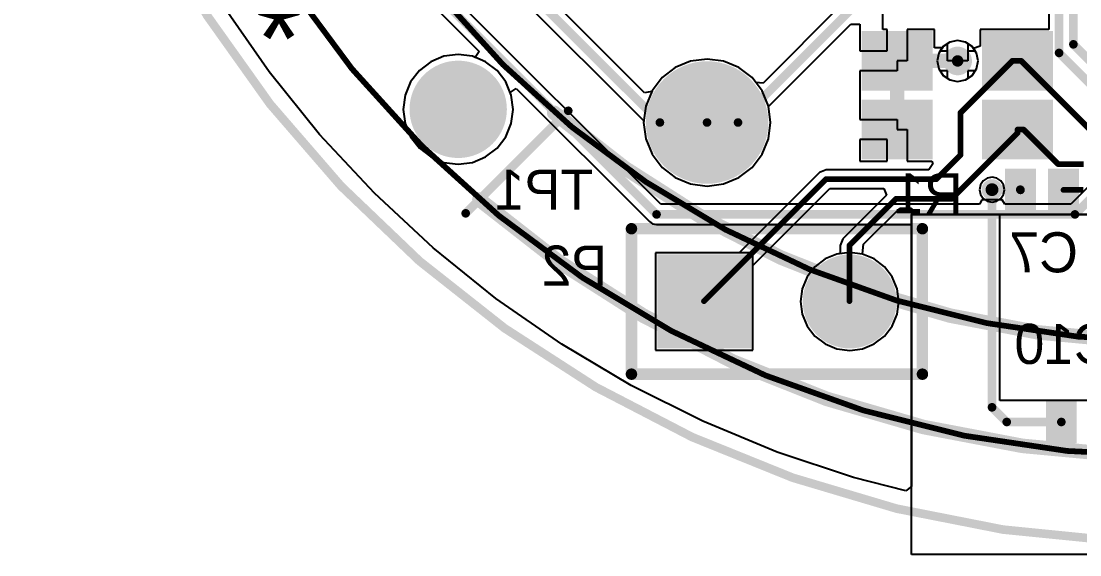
# Model space of a CAD drawing. Header units: millimetres. Extents: x 80 to 196, y 80 to 246.
# Drawn here: x 79.92 to 98.41, y 79.77 to 89.09 of the extents above; entities that cross this region are included whole.
import ezdxf

# ---------------------------------------------------------------- set-up
doc = ezdxf.new("R2010")
doc.units = ezdxf.units.MM
for name, color, linetype in [('BottomLayer', 5, 'Continuous'), ('BottomOverlay', 54, 'Continuous'), ('BottomPaste', 16, 'Continuous'), ('BottomSolder', 6, 'Continuous'), ('DrillDrawing', 1, 'Continuous'), ('KeepOutLayer', 6, 'Continuous'), ('Mechanical1', 6, 'Continuous'), ('Mechanical15', 56, 'Continuous'), ('MidLayer1', 16, 'Continuous'), ('MidLayer2', 76, 'Continuous'), ('MultiLayer', 9, 'Continuous'), ('PadHoleLayer', 156, 'Continuous'), ('TopLayer', 1, 'Continuous'), ('TopSolder', 216, 'Continuous'), ('ViaHoleLayer', 16, 'Continuous')]:
    doc.layers.add(name, color=color, linetype=linetype)

msp = doc.modelspace()

# ---------------------------------------------------------------- linework, layer by layer
at = {"layer": 'BottomLayer'}
for p, q in [((97.867, 93.765), (97.867, 88.952)), ((94.967, 89.044), (94.967, 89.744)), ((84.253, 88.212), (83.452, 89.365)), ((94.267, 89.404), (92.878, 88.015)), ((92.973, 87.605), (94.411, 89.044)), ((94.411, 89.044), (94.57, 89.044)), ((94.57, 89.044), (94.57, 88.952)), ((94.57, 88.952), (94.57, 88.952)), ((94.57, 88.952), (94.57, 88.577)), ((94.967, 88.952), (94.967, 89.044)), ((94.967, 89.044), (94.967, 89.044)), ((95.045, 88.952), (94.967, 88.952)), ((95.045, 88.577), (95.045, 88.952)), ((95.87, 88.952), (95.395, 88.952)), ((95.395, 88.952), (95.395, 88.402)), ((95.87, 88.631), (95.87, 88.952)), ((97.867, 88.952), (96.67, 88.952)), ((96.67, 88.952), (96.67, 88.657)), ((94.57, 88.577), (95.045, 88.577)), ((96.009, 88.631), (95.87, 88.631)), ((96.023, 88.652), (96.009, 88.631)), ((96.1, 88.704), (96.023, 88.652)), ((96.1, 88.4), (96.1, 88.704)), ((96.527, 88.652), (96.45, 88.704)), ((96.45, 88.704), (96.45, 88.4)), ((96.549, 88.62), (96.527, 88.652)), ((96.67, 88.657), (96.549, 88.62)), ((87.076, 88.385), (86.877, 88.233)), ((87.307, 88.481), (87.076, 88.385)), ((87.555, 88.513), (87.307, 88.481)), ((87.803, 88.481), (87.555, 88.513)), ((88.034, 88.385), (87.803, 88.481)), ((88.233, 88.233), (88.034, 88.385)), ((91.613, 88.397), (91.345, 88.286)), ((91.9, 88.434), (91.613, 88.397)), ((92.187, 88.397), (91.9, 88.434)), ((92.455, 88.286), (92.187, 88.397)), ((95.395, 88.402), (95.22, 88.402)), ((95.22, 88.402), (95.22, 88.227)), ((96.45, 88.4), (96.1, 88.4)), ((85.134, 87.118), (84.253, 88.212)), ((86.877, 88.233), (86.725, 88.034)), ((88.385, 88.034), (88.233, 88.233)), ((91.345, 88.286), (91.115, 88.11)), ((92.685, 88.11), (92.455, 88.286)), ((95.22, 88.227), (94.57, 88.227)), ((94.57, 88.227), (94.57, 87.852)), ((86.725, 88.034), (86.629, 87.803)), ((88.481, 87.803), (88.385, 88.034)), ((91.115, 88.11), (90.939, 87.88)), ((92.751, 88.023), (92.685, 88.11)), ((92.878, 88.015), (92.751, 88.023)), ((86.629, 87.803), (86.597, 87.555)), ((88.513, 87.555), (88.481, 87.803)), ((90.939, 87.88), (90.828, 87.612)), ((94.57, 87.852), (94.57, 87.852)), ((94.57, 87.852), (94.57, 87.752)), ((90.828, 87.612), (90.791, 87.325)), ((94.57, 87.752), (94.57, 87.752)), ((94.57, 87.752), (94.57, 87.377)), ((86.597, 87.555), (86.629, 87.307)), ((88.481, 87.307), (88.513, 87.555)), ((93.009, 87.325), (92.973, 87.605)), ((86.629, 87.307), (86.725, 87.076)), ((88.385, 87.076), (88.481, 87.307)), ((90.791, 87.325), (90.828, 87.038)), ((92.972, 87.038), (93.009, 87.325)), ((94.57, 87.377), (95.22, 87.377)), ((95.22, 87.377), (95.22, 87.202)), ((86.091, 86.091), (85.134, 87.118)), ((86.725, 87.076), (86.877, 86.877)), ((88.233, 86.877), (88.385, 87.076)), ((95.22, 87.202), (95.395, 87.202)), ((95.395, 87.202), (95.395, 86.652)), ((86.877, 86.877), (87.076, 86.725)), ((88.034, 86.725), (88.233, 86.877)), ((90.828, 87.038), (90.939, 86.77)), ((92.861, 86.77), (92.972, 87.038)), ((95.045, 87.027), (94.57, 87.027)), ((94.57, 87.027), (94.57, 86.652)), ((95.045, 86.652), (95.045, 87.027)), ((87.076, 86.725), (87.307, 86.629)), ((87.803, 86.629), (88.034, 86.725)), ((90.939, 86.77), (91.115, 86.54)), ((92.685, 86.54), (92.861, 86.77)), ((87.307, 86.629), (87.555, 86.597)), ((87.555, 86.597), (87.803, 86.629)), ((91.115, 86.54), (91.345, 86.364)), ((92.455, 86.364), (92.685, 86.54)), ((94.57, 86.652), (95.045, 86.652)), ((95.395, 86.652), (95.824, 86.652)), ((95.843, 86.605), (95.772, 86.5)), ((95.824, 86.652), (95.843, 86.605)), ((91.345, 86.364), (91.613, 86.253)), ((92.187, 86.253), (92.455, 86.364)), ((93.863, 86.452), (92.461, 85.05)), ((93.978, 86.5), (93.863, 86.452)), ((95.772, 86.5), (93.978, 86.5)), ((91.613, 86.253), (91.9, 86.216)), ((91.9, 86.216), (92.187, 86.253)), ((92.7, 84.83), (94.045, 86.175)), ((94.045, 86.175), (94.986, 86.175)), ((94.986, 86.175), (95.034, 86.057)), ((87.118, 85.134), (86.091, 86.091)), ((95.034, 86.057), (94.271, 85.294)), ((94.634, 85.198), (95.266, 85.829)), ((95.266, 85.829), (95.469, 85.829)), ((95.469, 85.829), (95.469, 85.72)), ((95.469, 85.72), (95.469, 85.72)), ((95.469, 85.72), (95.469, 80.971)), ((94.271, 85.294), (94.224, 85.18)), ((88.212, 84.253), (87.118, 85.134)), ((92.461, 85.05), (91, 85.05)), ((91, 85.05), (91, 83.35)), ((94.168, 85.028), (93.961, 84.942)), ((94.224, 85.035), (94.168, 85.028)), ((94.224, 85.18), (94.224, 85.035)), ((94.612, 85.032), (94.634, 85.198)), ((94.613, 85.028), (94.612, 85.032)), ((94.819, 84.942), (94.613, 85.028)), ((93.961, 84.942), (93.784, 84.806)), ((94.996, 84.806), (94.819, 84.942)), ((92.7, 83.35), (92.7, 84.83)), ((93.784, 84.806), (93.648, 84.629)), ((95.132, 84.629), (94.996, 84.806)), ((93.648, 84.629), (93.562, 84.422)), ((95.218, 84.422), (95.132, 84.629)), ((93.562, 84.422), (93.533, 84.2)), ((95.247, 84.2), (95.218, 84.422)), ((89.365, 83.452), (88.212, 84.253)), ((93.533, 84.2), (93.562, 83.978)), ((95.218, 83.978), (95.247, 84.2)), ((93.562, 83.978), (93.648, 83.771)), ((95.132, 83.771), (95.218, 83.978)), ((93.648, 83.771), (93.784, 83.594)), ((94.996, 83.594), (95.132, 83.771)), ((93.784, 83.594), (93.961, 83.458)), ((94.819, 83.458), (94.996, 83.594)), ((90.573, 82.735), (89.365, 83.452)), ((93.961, 83.458), (94.168, 83.372)), ((94.168, 83.372), (94.39, 83.343)), ((94.39, 83.343), (94.612, 83.372)), ((94.612, 83.372), (94.819, 83.458)), ((91, 83.35), (92.7, 83.35)), ((91.828, 82.107), (90.573, 82.735)), ((93.126, 81.569), (91.828, 82.107)), ((94.458, 81.126), (93.126, 81.569)), ((95.369, 80.893), (94.458, 81.126)), ((95.469, 80.971), (95.369, 80.893))]:
    msp.add_line(p, q, dxfattribs=at)
for points, const_width in [([(98.295, 88.69), (98.295, 94.209)], 0.15), ([(98.045, 88.54), (98.045, 93.839)], 0.15), ([(92.44, 87.325), (94.563, 89.448)], 0.15), ([(98.295, 88.69), (99.394, 87.592)], 0.15), ([(98.045, 88.54), (99.394, 87.192)], 0.15), ([(95.22, 87.202), (95.22, 88.402)], 0.25), ([(95.22, 88.402), (96.273, 88.402)], 0.25), ([(96.273, 88.402), (96.275, 88.4)], 0.25), ([(96.325, 87.495), (97.232, 88.402)], 0.1), ([(97.232, 88.402), (97.32, 88.402)], 0.1), ([(97.32, 88.402), (97.384, 88.402)], 0.1), ([(97.384, 88.402), (99.394, 86.392)], 0.1), ([(96.325, 86.758), (96.325, 87.495)], 0.1), ([(91.9, 87.325), (92.44, 87.325)], 0.15), ([(97.32, 87.14), (97.32, 87.202)], 0.1), ([(97.32, 87.202), (97.426, 87.202)], 0.1), ([(97.426, 87.202), (98.03, 86.598)], 0.1), ([(96.172, 85.992), (97.32, 87.14)], 0.1), ([(95.904, 86.337), (96.325, 86.758)], 0.1), ([(98.03, 86.598), (98.473, 86.598)], 0.1), ([(91.846, 84.206), (93.978, 86.337)], 0.1), ([(93.978, 86.337), (95.904, 86.337)], 0.1), ([(96.875, 86.152), (97.369, 86.152)], 0.15), ([(96.875, 82.351), (96.875, 86.152)], 0.15), ([(97.369, 86.152), (97.373, 86.148)], 0.15), ([(98.123, 86.148), (98.468, 86.148)], 0.1), ([(94.386, 85.18), (95.198, 85.992)], 0.1), ([(95.198, 85.992), (96.172, 85.992)], 0.1), ([(94.386, 84.206), (94.386, 85.18)], 0.1), ([(96.875, 82.351), (97.131, 82.095)], 0.15), ([(97.131, 82.095), (98.085, 82.095)], 0.15)]:
    msp.add_lwpolyline(points, dxfattribs=dict(at, const_width=const_width))
for points, const_width in [([(98.258, 88.69, 1), (98.333, 88.69, 1)], 0.075), ([(98.258, 88.69, 1), (98.333, 88.69, 1)], 0.075), ([(96.15, 88.4, 1), (96.4, 88.4, 1)], 0.25), ([(98.008, 88.54, 1), (98.083, 88.54, 1)], 0.075), ([(98.008, 88.54, 1), (98.083, 88.54, 1)], 0.075), ([(95.158, 88.402, 1), (95.283, 88.402, 1)], 0.125), ([(95.158, 88.402, 1), (95.283, 88.402, 1)], 0.125), ([(96.21, 88.402, 1), (96.335, 88.402, 1)], 0.125), ([(96.21, 88.402, 1), (96.335, 88.402, 1)], 0.125), ([(96.212, 88.4, 1), (96.337, 88.4, 1)], 0.125), ([(97.207, 88.402, 1), (97.257, 88.402, 1)], 0.05), ([(97.207, 88.402, 1), (97.257, 88.402, 1)], 0.05), ([(97.295, 88.402, 1), (97.345, 88.402, 1)], 0.05), ([(97.295, 88.402, 1), (97.345, 88.402, 1)], 0.05), ([(97.359, 88.402, 1), (97.409, 88.402, 1)], 0.05), ([(97.359, 88.402, 1), (97.409, 88.402, 1)], 0.05), ([(91.4, 87.325, 1), (92.4, 87.325, 1)], 1), ([(87.255, 87.555, 1), (87.855, 87.555, 1)], 0.6), ([(96.3, 87.495, 1), (96.35, 87.495, 1)], 0.05), ([(96.3, 87.495, 1), (96.35, 87.495, 1)], 0.05), ([(91.862, 87.325, 1), (91.937, 87.325, 1)], 0.075), ([(92.403, 87.325, 1), (92.478, 87.325, 1)], 0.075), ([(92.403, 87.325, 1), (92.478, 87.325, 1)], 0.075), ([(95.158, 87.202, 1), (95.283, 87.202, 1)], 0.125), ([(97.295, 87.202, 1), (97.345, 87.202, 1)], 0.05), ([(97.295, 87.202, 1), (97.345, 87.202, 1)], 0.05), ([(97.401, 87.202, 1), (97.451, 87.202, 1)], 0.05), ([(97.401, 87.202, 1), (97.451, 87.202, 1)], 0.05), ([(97.295, 87.14, 1), (97.345, 87.14, 1)], 0.05), ([(97.295, 87.14, 1), (97.345, 87.14, 1)], 0.05), ([(96.3, 86.758, 1), (96.35, 86.758, 1)], 0.05), ([(96.3, 86.758, 1), (96.35, 86.758, 1)], 0.05), ([(98.005, 86.598, 1), (98.055, 86.598, 1)], 0.05), ([(98.005, 86.598, 1), (98.055, 86.598, 1)], 0.05), ([(93.953, 86.337, 1), (94.003, 86.337, 1)], 0.05), ([(93.953, 86.337, 1), (94.003, 86.337, 1)], 0.05), ([(95.879, 86.337, 1), (95.929, 86.337, 1)], 0.05), ([(95.879, 86.337, 1), (95.929, 86.337, 1)], 0.05), ([(96.819, 86.152, 1), (96.931, 86.152, 1)], 0.112), ([(96.837, 86.152, 1), (96.913, 86.152, 1)], 0.075), ([(96.837, 86.152, 1), (96.913, 86.152, 1)], 0.075), ([(97.331, 86.152, 1), (97.406, 86.152, 1)], 0.075), ([(97.331, 86.152, 1), (97.406, 86.152, 1)], 0.075), ([(97.335, 86.148, 1), (97.41, 86.148, 1)], 0.075), ([(98.098, 86.148, 1), (98.148, 86.148, 1)], 0.05), ([(95.173, 85.992, 1), (95.223, 85.992, 1)], 0.05), ([(95.173, 85.992, 1), (95.223, 85.992, 1)], 0.05), ([(96.147, 85.992, 1), (96.197, 85.992, 1)], 0.05), ([(96.147, 85.992, 1), (96.197, 85.992, 1)], 0.05), ([(94.361, 85.18, 1), (94.411, 85.18, 1)], 0.05), ([(94.361, 85.18, 1), (94.411, 85.18, 1)], 0.05), ([(94.015, 84.2, 1), (94.765, 84.2, 1)], 0.75), ([(91.821, 84.206, 1), (91.871, 84.206, 1)], 0.05), ([(94.361, 84.206, 1), (94.411, 84.206, 1)], 0.05), ([(96.837, 82.351, 1), (96.913, 82.351, 1)], 0.075), ([(96.837, 82.351, 1), (96.913, 82.351, 1)], 0.075), ([(97.094, 82.095, 1), (97.169, 82.095, 1)], 0.075), ([(97.094, 82.095, 1), (97.169, 82.095, 1)], 0.075), ([(98.048, 82.095, 1), (98.123, 82.095, 1)], 0.075)]:
    msp.add_lwpolyline(points, format="xyb", close=True, dxfattribs=dict(at, const_width=const_width))
for points in [[(95.77, 88.852), (94.67, 88.852), (95.77, 87.952), (94.67, 87.952)], [(97.87, 88.852), (96.77, 88.852), (97.87, 87.952), (96.77, 87.952)], [(95.77, 87.652), (94.67, 87.652), (95.77, 86.752), (94.67, 86.752)], [(97.87, 87.652), (96.77, 87.652), (97.87, 86.752), (96.77, 86.752)], [(97.173, 85.848), (97.573, 85.848), (97.173, 86.448), (97.573, 86.448)], [(97.923, 85.848), (98.323, 85.848), (97.923, 86.448), (98.323, 86.448)], [(91.1, 83.45), (92.6, 83.45), (91.1, 84.95), (92.6, 84.95)], [(97.885, 81.795), (98.285, 81.795), (97.885, 82.395), (98.285, 82.395)]]:
    msp.add_solid(points, dxfattribs=at)
at = {"layer": 'BottomOverlay', "const_width": 0.2}
for points in [[(90.58, 82.93), (90.58, 85.47)], [(90.58, 85.47), (95.66, 85.47)], [(95.66, 82.93), (95.66, 85.47)], [(90.58, 82.93), (95.66, 82.93)]]:
    msp.add_lwpolyline(points, dxfattribs=at)
at = {"layer": 'BottomOverlay', "const_width": 0.1}
for points in [[(90.53, 85.47, 1), (90.63, 85.47, 1)], [(90.53, 85.47, 1), (90.63, 85.47, 1)], [(95.61, 85.47, 1), (95.71, 85.47, 1)], [(95.61, 85.47, 1), (95.71, 85.47, 1)], [(90.53, 82.93, 1), (90.63, 82.93, 1)], [(90.53, 82.93, 1), (90.63, 82.93, 1)], [(95.61, 82.93, 1), (95.71, 82.93, 1)], [(95.61, 82.93, 1), (95.71, 82.93, 1)]]:
    msp.add_lwpolyline(points, format="xyb", close=True, dxfattribs=at)
at = {"layer": 'BottomPaste'}
for points in [[(95.72, 88.802), (94.72, 88.802), (95.72, 88.002), (94.72, 88.002)], [(97.82, 88.802), (96.82, 88.802), (97.82, 88.002), (96.82, 88.002)], [(95.72, 87.602), (94.72, 87.602), (95.72, 86.802), (94.72, 86.802)], [(97.82, 87.602), (96.82, 87.602), (97.82, 86.802), (96.82, 86.802)], [(97.223, 85.898), (97.523, 85.898), (97.223, 86.398), (97.523, 86.398)], [(97.973, 85.898), (98.273, 85.898), (97.973, 86.398), (98.273, 86.398)], [(97.935, 81.845), (98.235, 81.845), (97.935, 82.345), (98.235, 82.345)]]:
    msp.add_solid(points, dxfattribs=at)
at = {"layer": 'BottomSolder'}
for points, const_width in [([(91.365, 87.325, 1), (92.435, 87.325, 1)], 1.07), ([(87.22, 87.555, 1), (87.89, 87.555, 1)], 0.67), ([(96.784, 86.152, 1), (96.966, 86.152, 1)], 0.182), ([(93.98, 84.2, 1), (94.8, 84.2, 1)], 0.82)]:
    msp.add_lwpolyline(points, format="xyb", close=True, dxfattribs=dict(at, const_width=const_width))
for points in [[(95.84, 88.922), (94.6, 88.922), (95.84, 87.882), (94.6, 87.882)], [(97.94, 88.922), (96.7, 88.922), (97.94, 87.882), (96.7, 87.882)], [(95.84, 87.722), (94.6, 87.722), (95.84, 86.682), (94.6, 86.682)], [(97.94, 87.722), (96.7, 87.722), (97.94, 86.682), (96.7, 86.682)], [(97.103, 85.778), (97.643, 85.778), (97.103, 86.518), (97.643, 86.518)], [(97.853, 85.778), (98.393, 85.778), (97.853, 86.518), (98.393, 86.518)], [(91.03, 83.38), (92.67, 83.38), (91.03, 85.02), (92.67, 85.02)], [(97.815, 81.725), (98.355, 81.725), (97.815, 82.465), (98.355, 82.465)]]:
    msp.add_solid(points, dxfattribs=at)
at = {"layer": 'DrillDrawing', "const_width": 0.15}
for points in [[(83.225, 110.891, -1.632083), (101.044, 80.027)], [(98.956, 80.027, -0.543037), (82.181, 109.082)]]:
    msp.add_lwpolyline(points, format="xyb", dxfattribs=at)
at = {"layer": 'DrillDrawing'}
for points, const_width in [([(96.225, 88.4, 1), (96.325, 88.4, 1)], 0.1), ([(96.85, 86.152, 1), (96.9, 86.152, 1)], 0.05)]:
    msp.add_lwpolyline(points, format="xyb", close=True, dxfattribs=dict(at, const_width=const_width))
at = {"layer": 'KeepOutLayer', "const_width": 0.15}
for points in [[(83.225, 110.891, -1.632083), (101.044, 80.027)], [(98.956, 80.027, -0.543037), (82.181, 109.082)]]:
    msp.add_lwpolyline(points, format="xyb", dxfattribs=at)
at = {"layer": 'Mechanical1', "const_width": 0.15}
for points in [[(83.225, 110.891, -1.632083), (101.044, 80.027)], [(98.956, 80.027, -0.543037), (82.181, 109.082)]]:
    msp.add_lwpolyline(points, format="xyb", dxfattribs=at)
at = {"layer": 'Mechanical15'}
for points, const_width in [([(118.5, 100, 1), (81.5, 100, 1)], 0.1), ([(116.495, 100, 1), (83.505, 100, 1)], 0.1), ([(89.167, 87.494, 1), (89.294, 87.494, 1)], 0.127), ([(89.439, 87.53, 1), (89.514, 87.53, 1)], 0.075), ([(87.862, 85.978, 1), (87.989, 85.978, 1)], 0.127), ([(87.648, 85.739, 1), (87.723, 85.739, 1)], 0.075)]:
    msp.add_lwpolyline(points, format="xyb", close=True, dxfattribs=dict(at, const_width=const_width))
at = {"layer": 'Mechanical15', "const_width": 0.254}
for points in [[(110.816, 87.534, -0.372292), (89.23, 87.494)], [(112.127, 86.023, -0.372292), (87.925, 85.978)]]:
    msp.add_lwpolyline(points, format="xyb", dxfattribs=at)
at = {"layer": 'Mechanical15', "const_width": 0.15}
msp.add_lwpolyline([(87.686, 85.739), (89.477, 87.53)], dxfattribs=at)
at = {"layer": 'MidLayer1'}
for p, q in [((84.253, 88.212), (83.452, 89.365)), ((96.023, 88.652), (95.971, 88.575)), ((95.971, 88.575), (96.1, 88.575)), ((96.1, 88.704), (96.023, 88.652)), ((96.1, 88.575), (96.1, 88.704)), ((96.527, 88.652), (96.45, 88.704)), ((96.45, 88.704), (96.45, 88.575)), ((96.45, 88.575), (96.579, 88.575)), ((96.579, 88.575), (96.527, 88.652)), ((87.076, 88.385), (86.877, 88.233)), ((87.307, 88.481), (87.076, 88.385)), ((87.555, 88.513), (87.307, 88.481)), ((87.803, 88.481), (87.555, 88.513)), ((88.034, 88.385), (87.803, 88.481)), ((88.233, 88.233), (88.034, 88.385)), ((91.613, 88.397), (91.345, 88.286)), ((91.9, 88.434), (91.613, 88.397)), ((92.187, 88.397), (91.9, 88.434)), ((92.455, 88.286), (92.187, 88.397)), ((85.134, 87.118), (84.253, 88.212)), ((86.877, 88.233), (86.725, 88.034)), ((88.385, 88.034), (88.233, 88.233)), ((91.345, 88.286), (91.115, 88.11)), ((92.685, 88.11), (92.455, 88.286)), ((96.1, 88.225), (95.971, 88.225)), ((95.971, 88.225), (96.023, 88.148)), ((96.1, 88.096), (96.1, 88.225)), ((96.579, 88.225), (96.45, 88.225)), ((96.45, 88.225), (96.45, 88.096)), ((96.527, 88.148), (96.579, 88.225)), ((86.725, 88.034), (86.629, 87.803)), ((88.481, 87.803), (88.385, 88.034)), ((91.115, 88.11), (90.939, 87.88)), ((92.861, 87.88), (92.685, 88.11)), ((96.023, 88.148), (96.1, 88.096)), ((96.45, 88.096), (96.527, 88.148)), ((86.629, 87.803), (86.597, 87.555)), ((88.513, 87.555), (88.481, 87.803)), ((90.939, 87.88), (90.828, 87.612)), ((92.972, 87.612), (92.861, 87.88)), ((90.828, 87.612), (90.791, 87.325)), ((93.009, 87.325), (92.972, 87.612)), ((86.597, 87.555), (86.629, 87.307)), ((88.481, 87.307), (88.513, 87.555)), ((86.629, 87.307), (86.725, 87.076)), ((88.385, 87.076), (88.481, 87.307)), ((90.791, 87.325), (90.828, 87.038)), ((92.972, 87.038), (93.009, 87.325)), ((86.091, 86.091), (85.134, 87.118)), ((86.725, 87.076), (86.877, 86.877)), ((88.233, 86.877), (88.385, 87.076)), ((86.877, 86.877), (87.076, 86.725)), ((88.034, 86.725), (88.233, 86.877)), ((90.828, 87.038), (90.939, 86.77)), ((92.861, 86.77), (92.972, 87.038)), ((87.076, 86.725), (87.307, 86.629)), ((87.803, 86.629), (88.034, 86.725)), ((90.939, 86.77), (91.115, 86.54)), ((92.685, 86.54), (92.861, 86.77)), ((87.307, 86.629), (87.555, 86.597)), ((87.555, 86.597), (87.803, 86.629)), ((91.115, 86.54), (91.345, 86.364)), ((92.455, 86.364), (92.685, 86.54)), ((91.345, 86.364), (91.613, 86.253)), ((92.187, 86.253), (92.455, 86.364)), ((91.613, 86.253), (91.9, 86.216)), ((91.9, 86.216), (92.187, 86.253)), ((87.118, 85.134), (86.091, 86.091)), ((101.385, 85.72), (95.469, 85.72)), ((95.469, 85.72), (95.469, 80.971)), ((88.212, 84.253), (87.118, 85.134)), ((92.7, 85.05), (91, 85.05)), ((91, 85.05), (91, 83.35)), ((92.7, 83.35), (92.7, 85.05)), ((94.168, 85.028), (93.961, 84.942)), ((94.39, 85.057), (94.168, 85.028)), ((94.612, 85.028), (94.39, 85.057)), ((94.819, 84.942), (94.612, 85.028)), ((93.961, 84.942), (93.784, 84.806)), ((94.996, 84.806), (94.819, 84.942)), ((93.784, 84.806), (93.648, 84.629)), ((95.132, 84.629), (94.996, 84.806)), ((93.648, 84.629), (93.562, 84.422)), ((95.218, 84.422), (95.132, 84.629)), ((93.562, 84.422), (93.533, 84.2)), ((95.247, 84.2), (95.218, 84.422)), ((89.365, 83.452), (88.212, 84.253)), ((93.533, 84.2), (93.562, 83.978)), ((95.218, 83.978), (95.247, 84.2)), ((93.562, 83.978), (93.648, 83.771)), ((95.132, 83.771), (95.218, 83.978)), ((93.648, 83.771), (93.784, 83.594)), ((94.996, 83.594), (95.132, 83.771)), ((93.784, 83.594), (93.961, 83.458)), ((94.819, 83.458), (94.996, 83.594)), ((90.573, 82.735), (89.365, 83.452)), ((93.961, 83.458), (94.168, 83.372)), ((94.168, 83.372), (94.39, 83.343)), ((94.39, 83.343), (94.612, 83.372)), ((94.612, 83.372), (94.819, 83.458)), ((91, 83.35), (92.7, 83.35)), ((91.828, 82.107), (90.573, 82.735)), ((93.126, 81.569), (91.828, 82.107)), ((94.458, 81.126), (93.126, 81.569)), ((95.369, 80.893), (94.458, 81.126)), ((95.469, 80.971), (95.369, 80.893))]:
    msp.add_line(p, q, dxfattribs=at)
for points, const_width in [([(96.15, 88.4, 1), (96.4, 88.4, 1)], 0.25), ([(91.4, 87.325, 1), (92.4, 87.325, 1)], 1), ([(87.255, 87.555, 1), (87.855, 87.555, 1)], 0.6), ([(96.819, 86.152, 1), (96.931, 86.152, 1)], 0.112), ([(94.015, 84.2, 1), (94.765, 84.2, 1)], 0.75)]:
    msp.add_lwpolyline(points, format="xyb", close=True, dxfattribs=dict(at, const_width=const_width))
msp.add_solid([(91.1, 83.45), (92.6, 83.45), (91.1, 84.95), (92.6, 84.95)], dxfattribs=at)
at = {"layer": 'MidLayer2'}
for p, q in [((84.253, 88.212), (83.452, 89.365)), ((96.138, 88.73), (96.023, 88.652)), ((96.275, 88.757), (96.138, 88.73)), ((96.412, 88.73), (96.275, 88.757)), ((96.527, 88.652), (96.412, 88.73)), ((95.945, 88.537), (95.918, 88.4)), ((96.023, 88.652), (95.945, 88.537)), ((96.605, 88.537), (96.527, 88.652)), ((96.632, 88.4), (96.605, 88.537)), ((87.076, 88.385), (86.877, 88.233)), ((87.307, 88.481), (87.076, 88.385)), ((87.555, 88.513), (87.307, 88.481)), ((87.803, 88.481), (87.555, 88.513)), ((88.034, 88.385), (87.803, 88.481)), ((88.233, 88.233), (88.034, 88.385)), ((91.613, 88.397), (91.345, 88.286)), ((91.9, 88.434), (91.613, 88.397)), ((92.187, 88.397), (91.9, 88.434)), ((92.455, 88.286), (92.187, 88.397)), ((95.918, 88.4), (95.945, 88.263)), ((96.605, 88.263), (96.632, 88.4)), ((85.134, 87.118), (84.253, 88.212)), ((86.877, 88.233), (86.725, 88.034)), ((88.385, 88.034), (88.233, 88.233)), ((91.345, 88.286), (91.115, 88.11)), ((92.685, 88.11), (92.455, 88.286)), ((95.945, 88.263), (96.023, 88.148)), ((96.527, 88.148), (96.605, 88.263)), ((86.725, 88.034), (86.629, 87.803)), ((88.481, 87.803), (88.385, 88.034)), ((91.115, 88.11), (90.939, 87.88)), ((92.861, 87.88), (92.685, 88.11)), ((96.023, 88.148), (96.138, 88.07)), ((96.138, 88.07), (96.275, 88.043)), ((96.275, 88.043), (96.412, 88.07)), ((96.412, 88.07), (96.527, 88.148)), ((86.629, 87.803), (86.597, 87.555)), ((88.513, 87.555), (88.481, 87.803)), ((90.939, 87.88), (90.828, 87.612)), ((92.972, 87.612), (92.861, 87.88)), ((90.828, 87.612), (90.791, 87.325)), ((93.009, 87.325), (92.972, 87.612)), ((86.597, 87.555), (86.629, 87.307)), ((88.481, 87.307), (88.513, 87.555)), ((86.629, 87.307), (86.725, 87.076)), ((88.385, 87.076), (88.481, 87.307)), ((90.791, 87.325), (90.828, 87.038)), ((92.972, 87.038), (93.009, 87.325)), ((86.091, 86.091), (85.134, 87.118)), ((86.725, 87.076), (86.877, 86.877)), ((88.233, 86.877), (88.385, 87.076)), ((86.877, 86.877), (87.076, 86.725)), ((88.034, 86.725), (88.233, 86.877)), ((90.828, 87.038), (90.939, 86.77)), ((92.861, 86.77), (92.972, 87.038)), ((87.076, 86.725), (87.307, 86.629)), ((87.803, 86.629), (88.034, 86.725)), ((90.939, 86.77), (91.115, 86.54)), ((92.685, 86.54), (92.861, 86.77)), ((87.307, 86.629), (87.555, 86.597)), ((87.555, 86.597), (87.803, 86.629)), ((91.115, 86.54), (91.345, 86.364)), ((92.455, 86.364), (92.685, 86.54)), ((91.345, 86.364), (91.613, 86.253)), ((92.187, 86.253), (92.455, 86.364)), ((96.792, 86.352), (96.722, 86.305)), ((96.875, 86.368), (96.792, 86.352)), ((96.958, 86.352), (96.875, 86.368)), ((97.028, 86.305), (96.958, 86.352)), ((91.613, 86.253), (91.9, 86.216)), ((91.9, 86.216), (92.187, 86.253)), ((96.675, 86.235), (96.658, 86.152)), ((96.658, 86.152), (96.675, 86.069)), ((96.722, 86.305), (96.675, 86.235)), ((97.075, 86.235), (97.028, 86.305)), ((97.092, 86.152), (97.075, 86.235)), ((97.075, 86.069), (97.092, 86.152)), ((87.118, 85.134), (86.091, 86.091)), ((96.675, 86.069), (96.722, 85.998)), ((96.722, 85.998), (96.792, 85.951)), ((96.792, 85.951), (96.875, 85.935)), ((96.875, 85.935), (96.958, 85.951)), ((96.958, 85.951), (97.028, 85.998)), ((97.028, 85.998), (97.075, 86.069)), ((101.385, 85.72), (95.469, 85.72)), ((95.469, 85.72), (95.469, 80.971)), ((88.212, 84.253), (87.118, 85.134)), ((92.7, 85.05), (91, 85.05)), ((91, 85.05), (91, 83.35)), ((92.7, 83.35), (92.7, 85.05)), ((94.168, 85.028), (93.961, 84.942)), ((94.39, 85.057), (94.168, 85.028)), ((94.612, 85.028), (94.39, 85.057)), ((94.819, 84.942), (94.612, 85.028)), ((93.961, 84.942), (93.784, 84.806)), ((94.996, 84.806), (94.819, 84.942)), ((93.784, 84.806), (93.648, 84.629)), ((95.132, 84.629), (94.996, 84.806)), ((93.648, 84.629), (93.562, 84.422)), ((95.218, 84.422), (95.132, 84.629)), ((93.562, 84.422), (93.533, 84.2)), ((95.247, 84.2), (95.218, 84.422)), ((89.365, 83.452), (88.212, 84.253)), ((93.533, 84.2), (93.562, 83.978)), ((95.218, 83.978), (95.247, 84.2)), ((93.562, 83.978), (93.648, 83.771)), ((95.132, 83.771), (95.218, 83.978)), ((93.648, 83.771), (93.784, 83.594)), ((94.996, 83.594), (95.132, 83.771)), ((93.784, 83.594), (93.961, 83.458)), ((94.819, 83.458), (94.996, 83.594)), ((90.573, 82.735), (89.365, 83.452)), ((93.961, 83.458), (94.168, 83.372)), ((94.168, 83.372), (94.39, 83.343)), ((94.39, 83.343), (94.612, 83.372)), ((94.612, 83.372), (94.819, 83.458)), ((91, 83.35), (92.7, 83.35)), ((91.828, 82.107), (90.573, 82.735)), ((93.126, 81.569), (91.828, 82.107)), ((94.458, 81.126), (93.126, 81.569)), ((95.369, 80.893), (94.458, 81.126)), ((95.469, 80.971), (95.369, 80.893))]:
    msp.add_line(p, q, dxfattribs=at)
for points, const_width in [([(96.15, 88.4, 1), (96.4, 88.4, 1)], 0.25), ([(91.4, 87.325, 1), (92.4, 87.325, 1)], 1), ([(87.255, 87.555, 1), (87.855, 87.555, 1)], 0.6), ([(96.819, 86.152, 1), (96.931, 86.152, 1)], 0.112), ([(94.015, 84.2, 1), (94.765, 84.2, 1)], 0.75)]:
    msp.add_lwpolyline(points, format="xyb", close=True, dxfattribs=dict(at, const_width=const_width))
msp.add_solid([(91.1, 83.45), (92.6, 83.45), (91.1, 84.95), (92.6, 84.95)], dxfattribs=at)
at = {"layer": 'MultiLayer'}
for p, q in [((95.469, 79.78), (95.469, 85.72)), ((95.469, 85.72), (101.385, 85.72)), ((97.01, 82.47), (97.01, 85.72)), ((97.01, 85.72), (101.385, 85.72)), ((99.31, 82.47), (97.01, 82.47)), ((108.175, 79.775), (95.469, 79.78))]:
    msp.add_line(p, q, dxfattribs=at)
for points, const_width in [([(96.15, 88.4, 1), (96.4, 88.4, 1)], 0.25), ([(91.4, 87.325, 1), (92.4, 87.325, 1)], 1), ([(87.255, 87.555, 1), (87.855, 87.555, 1)], 0.6), ([(96.819, 86.152, 1), (96.931, 86.152, 1)], 0.112), ([(94.015, 84.2, 1), (94.765, 84.2, 1)], 0.75)]:
    msp.add_lwpolyline(points, format="xyb", close=True, dxfattribs=dict(at, const_width=const_width))
msp.add_solid([(91.1, 83.45), (92.6, 83.45), (91.1, 84.95), (92.6, 84.95)], dxfattribs=at)
at = {"layer": 'PadHoleLayer'}
for points, const_width in [([(87.13, 87.555, 1), (87.98, 87.555, 1)], 0.85), ([(91.475, 87.325, 1), (92.325, 87.325, 1)], 0.85), ([(91.625, 84.2, 1), (92.075, 84.2, 1)], 0.45), ([(94.165, 84.2, 1), (94.615, 84.2, 1)], 0.45)]:
    msp.add_lwpolyline(points, format="xyb", close=True, dxfattribs=dict(at, const_width=const_width))
at = {"layer": 'TopLayer'}
for p, q in [((84.772, 91.715), (87.92, 88.567)), ((91.093, 85.899), (85.509, 91.483)), ((90.81, 87.844), (88.614, 90.04)), ((88.31, 89.84), (90.794, 87.355)), ((84.253, 88.212), (83.452, 89.365)), ((87.92, 88.567), (87.849, 88.461)), ((96.023, 88.652), (95.971, 88.575)), ((95.971, 88.575), (96.1, 88.575)), ((96.1, 88.704), (96.023, 88.652)), ((96.1, 88.575), (96.1, 88.704)), ((96.527, 88.652), (96.45, 88.704)), ((96.45, 88.704), (96.45, 88.575)), ((96.45, 88.575), (96.579, 88.575)), ((96.579, 88.575), (96.527, 88.652)), ((87.076, 88.385), (86.877, 88.233)), ((87.307, 88.481), (87.076, 88.385)), ((87.555, 88.513), (87.307, 88.481)), ((87.803, 88.481), (87.555, 88.513)), ((87.849, 88.461), (87.803, 88.481)), ((91.613, 88.397), (91.345, 88.286)), ((91.9, 88.434), (91.613, 88.397)), ((92.187, 88.397), (91.9, 88.434)), ((92.455, 88.286), (92.187, 88.397)), ((85.134, 87.118), (84.253, 88.212)), ((86.877, 88.233), (86.725, 88.034)), ((91.345, 88.286), (91.115, 88.11)), ((92.685, 88.11), (92.455, 88.286)), ((96.1, 88.225), (95.971, 88.225)), ((95.971, 88.225), (96.023, 88.148)), ((96.1, 88.096), (96.1, 88.225)), ((96.579, 88.225), (96.45, 88.225)), ((96.45, 88.225), (96.45, 88.096)), ((96.527, 88.148), (96.579, 88.225)), ((86.725, 88.034), (86.629, 87.803)), ((91.115, 88.11), (90.939, 87.88)), ((92.861, 87.88), (92.685, 88.11)), ((96.023, 88.148), (96.1, 88.096)), ((96.45, 88.096), (96.527, 88.148)), ((86.629, 87.803), (86.597, 87.555)), ((88.461, 87.849), (88.567, 87.92)), ((88.481, 87.803), (88.461, 87.849)), ((88.513, 87.555), (88.481, 87.803)), ((88.567, 87.92), (90.893, 85.594)), ((90.935, 87.869), (90.81, 87.844)), ((90.939, 87.88), (90.935, 87.869)), ((92.972, 87.612), (92.861, 87.88)), ((93.009, 87.325), (92.972, 87.612)), ((86.597, 87.555), (86.629, 87.307)), ((88.481, 87.307), (88.513, 87.555)), ((86.629, 87.307), (86.725, 87.076)), ((88.385, 87.076), (88.481, 87.307)), ((90.794, 87.355), (90.791, 87.325)), ((90.791, 87.325), (90.828, 87.038)), ((92.972, 87.038), (93.009, 87.325)), ((86.091, 86.091), (85.134, 87.118)), ((86.725, 87.076), (86.877, 86.877)), ((88.233, 86.877), (88.385, 87.076)), ((86.877, 86.877), (87.076, 86.725)), ((88.034, 86.725), (88.233, 86.877)), ((90.828, 87.038), (90.939, 86.77)), ((92.861, 86.77), (92.972, 87.038)), ((87.076, 86.725), (87.307, 86.629)), ((87.803, 86.629), (88.034, 86.725)), ((90.939, 86.77), (91.115, 86.54)), ((92.685, 86.54), (92.861, 86.77)), ((99.186, 86.836), (98.249, 85.899)), ((87.307, 86.629), (87.555, 86.597)), ((87.555, 86.597), (87.803, 86.629)), ((91.115, 86.54), (91.345, 86.364)), ((92.455, 86.364), (92.685, 86.54)), ((91.345, 86.364), (91.613, 86.253)), ((92.187, 86.253), (92.455, 86.364)), ((91.613, 86.253), (91.9, 86.216)), ((91.9, 86.216), (92.187, 86.253)), ((87.118, 85.134), (86.091, 86.091)), ((96.695, 85.977), (96.654, 85.899)), ((97.055, 85.977), (96.695, 85.977)), ((97.096, 85.899), (97.055, 85.977)), ((96.654, 85.899), (91.093, 85.899)), ((98.249, 85.899), (97.096, 85.899)), ((90.893, 85.594), (90.95, 85.555)), ((90.95, 85.555), (91.019, 85.542)), ((91.019, 85.542), (95.469, 85.542)), ((95.469, 85.542), (95.469, 80.971)), ((88.212, 84.253), (87.118, 85.134)), ((92.7, 85.05), (91, 85.05)), ((91, 85.05), (91, 83.35)), ((92.7, 83.35), (92.7, 85.05)), ((94.168, 85.028), (93.961, 84.942)), ((94.39, 85.057), (94.168, 85.028)), ((94.612, 85.028), (94.39, 85.057)), ((94.819, 84.942), (94.612, 85.028)), ((93.961, 84.942), (93.784, 84.806)), ((94.996, 84.806), (94.819, 84.942)), ((93.784, 84.806), (93.648, 84.629)), ((95.132, 84.629), (94.996, 84.806)), ((93.648, 84.629), (93.562, 84.422)), ((95.218, 84.422), (95.132, 84.629)), ((93.562, 84.422), (93.533, 84.2)), ((95.247, 84.2), (95.218, 84.422)), ((89.365, 83.452), (88.212, 84.253)), ((93.533, 84.2), (93.562, 83.978)), ((95.218, 83.978), (95.247, 84.2)), ((93.562, 83.978), (93.648, 83.771)), ((95.132, 83.771), (95.218, 83.978)), ((93.648, 83.771), (93.784, 83.594)), ((94.996, 83.594), (95.132, 83.771)), ((93.784, 83.594), (93.961, 83.458)), ((94.819, 83.458), (94.996, 83.594)), ((90.573, 82.735), (89.365, 83.452)), ((93.961, 83.458), (94.168, 83.372)), ((94.168, 83.372), (94.39, 83.343)), ((94.39, 83.343), (94.612, 83.372)), ((94.612, 83.372), (94.819, 83.458)), ((91, 83.35), (92.7, 83.35)), ((91.828, 82.107), (90.573, 82.735)), ((93.126, 81.569), (91.828, 82.107)), ((94.458, 81.126), (93.126, 81.569)), ((95.369, 80.893), (94.458, 81.126)), ((95.469, 80.971), (95.369, 80.893))]:
    msp.add_line(p, q, dxfattribs=at)
at = {"layer": 'TopLayer', "const_width": 0.15}
for points in [[(84.898, 91.841), (91.019, 85.72)], [(88.436, 89.966), (91.077, 87.325)], [(91.077, 87.325), (91.9, 87.325)], [(98.322, 85.72), (99.394, 86.792)], [(91.019, 85.72), (98.322, 85.72)]]:
    msp.add_lwpolyline(points, dxfattribs=at)
at = {"layer": 'TopLayer'}
for points, const_width in [([(96.15, 88.4, 1), (96.4, 88.4, 1)], 0.25), ([(91.4, 87.325, 1), (92.4, 87.325, 1)], 1), ([(87.255, 87.555, 1), (87.855, 87.555, 1)], 0.6), ([(91.039, 87.325, 1), (91.114, 87.325, 1)], 0.075), ([(91.039, 87.325, 1), (91.114, 87.325, 1)], 0.075), ([(91.862, 87.325, 1), (91.937, 87.325, 1)], 0.075), ([(96.819, 86.152, 1), (96.931, 86.152, 1)], 0.112), ([(90.981, 85.72, 1), (91.056, 85.72, 1)], 0.075), ([(90.981, 85.72, 1), (91.056, 85.72, 1)], 0.075), ([(98.285, 85.72, 1), (98.36, 85.72, 1)], 0.075), ([(98.285, 85.72, 1), (98.36, 85.72, 1)], 0.075), ([(94.015, 84.2, 1), (94.765, 84.2, 1)], 0.75)]:
    msp.add_lwpolyline(points, format="xyb", close=True, dxfattribs=dict(at, const_width=const_width))
msp.add_solid([(91.1, 83.45), (92.6, 83.45), (91.1, 84.95), (92.6, 84.95)], dxfattribs=at)
at = {"layer": 'TopSolder'}
for points, const_width in [([(91.365, 87.325, 1), (92.435, 87.325, 1)], 1.07), ([(87.22, 87.555, 1), (87.89, 87.555, 1)], 0.67), ([(93.98, 84.2, 1), (94.8, 84.2, 1)], 0.82)]:
    msp.add_lwpolyline(points, format="xyb", close=True, dxfattribs=dict(at, const_width=const_width))
msp.add_solid([(91.03, 83.38), (92.67, 83.38), (91.03, 85.02), (92.67, 85.02)], dxfattribs=at)
at = {"layer": 'ViaHoleLayer'}
for points, const_width in [([(96.225, 88.4, 1), (96.325, 88.4, 1)], 0.1), ([(96.85, 86.152, 1), (96.9, 86.152, 1)], 0.05)]:
    msp.add_lwpolyline(points, format="xyb", close=True, dxfattribs=dict(at, const_width=const_width))

# ---------------------------------------------------------------- texts
at = {"layer": 'BottomOverlay', "text_generation_flag": 2}
for s, p in [('TP1', (89.91, 85.801)), ('R1', (96.363, 85.74)), ('C7', (98.376, 84.708)), ('P2', (90.155, 84.476)), ('C10', (98.984, 83.109))]:
    msp.add_text(s, height=0.7, rotation=360, dxfattribs=at).set_placement(p)
at = {"layer": 'DrillDrawing'}
msp.add_text('*', height=1.524, dxfattribs=at).set_placement((84.029, 88.03))

doc.saveas('drawing.dxf')
